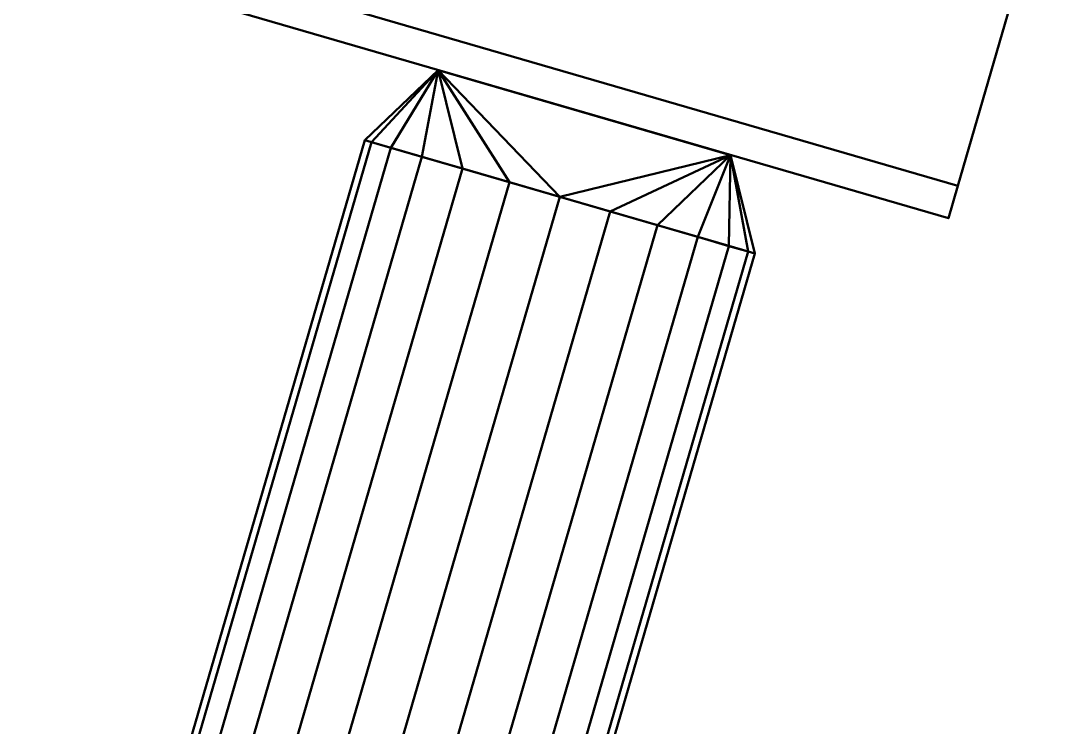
# Model space of a CAD drawing. Header units: inches. Extents: x -1654 to 1344, y -1538 to 36.
# Drawn here: x 1202.44 to 1233.38, y -1076.63 to -1055.76 of the extents above; entities that cross this region are included whole.
import ezdxf

# ---------------------------------------------------------------- set-up
doc = ezdxf.new("R2010")
doc.units = ezdxf.units.IN
doc.header["$MEASUREMENT"] = 0
doc.linetypes.add('Center', pattern=[1.25, 0.25, -0.1875, 0.625, -0.1875])
for name, color, linetype, lineweight in [('M-EQPT', 2, 'Continuous', 50), ('M-HVAC-DUCT', 1, 'Center', 30), ('M-HVAC-DUCT-SA', 1, 'Continuous', 50)]:
    doc.layers.add(name, color=color, linetype=linetype, lineweight=lineweight)

# ---------------------------------------------------------------- blocks, each defined once
blk = doc.blocks.new('Heat Pump - Horizontal - Water Source - Back Discharge - Heat Pump 2 Ton Horizontal-946186-_3D_')
at = {"layer": 'M-EQPT'}
mesh = blk.add_polyface(dxfattribs=at)
corners = [(-22.551, 11.199, -4.5), (-22.551, -11.199, -4.5), (-22.551, -11.199, 4.5), (-22.551, 11.199, 4.5)]
mesh.append_faces([[corners[k] for k in face] for face in [(3, 0, 1, 2)]])
mesh = blk.add_polyface(dxfattribs=at)
corners = [(-22.551, -11.199, 4.5), (-21.551, -11.199, 4.5), (-21.551, 11.199, 4.5), (-22.551, 11.199, 4.5)]
mesh.append_faces([[corners[k] for k in face] for face in [(2, 3, 0, 1)]])
mesh = blk.add_polyface(dxfattribs=at)
corners = [(-22.551, 11.199, -4.5), (-21.551, 11.199, -4.5), (-21.551, -11.199, -4.5), (-22.551, -11.199, -4.5)]
mesh.append_faces([[corners[k] for k in face] for face in [(2, 3, 0, 1)]])
mesh = blk.add_polyface(dxfattribs=at)
corners = [(-21.551, 11.199, -4.5), (-21.551, 11.199, 4.5), (-21.551, -11.199, 4.5), (-21.551, -11.199, -4.5)]
mesh.append_faces([[corners[k] for k in face] for face in [(0, 1, 2, 3)]])
mesh = blk.add_polyface(dxfattribs=at)
corners = [(21.551, 11.199, 8.65), (-21.551, 11.199, 8.65), (-21.551, -11.199, 8.65), (21.551, -11.199, 8.65)]
mesh.append_faces([[corners[k] for k in face] for face in [(0, 1, 2, 3)]])
mesh = blk.add_polyface(dxfattribs=at)
corners = [(21.551, 11.199, -8.65), (21.551, -11.199, -8.65), (-21.551, -11.199, -8.65), (-21.551, 11.199, -8.65)]
mesh.append_faces([[corners[k] for k in face] for face in [(0, 1, 2, 3)]])
mesh = blk.add_polyface(dxfattribs=at)
corners = [(-21.551, 11.199, 8.65), (-21.551, 11.199, -8.65), (-21.551, -11.199, -8.65), (-21.551, -11.199, 8.65)]
mesh.append_faces([[corners[k] for k in face] for face in [(2, 3, 0, 1)]])
mesh = blk.add_polyface(dxfattribs=at)
corners = [(-22.551, -11.199, -4.5), (-21.551, -11.199, -4.5), (-21.551, -11.199, 4.5), (-22.551, -11.199, 4.5)]
mesh.append_faces([[corners[k] for k in face] for face in [(2, 3, 0, 1)]])
mesh = blk.add_polyface(dxfattribs=at)
corners = [(-21.551, -11.199, 8.65), (-21.551, -11.199, -8.65), (21.551, -11.199, -8.65), (21.551, -11.199, 8.65)]
mesh.append_faces([[corners[k] for k in face] for face in [(2, 3, 0, 1)]])
blk = doc.blocks.new('Rectangular to Round Transition - Angle - 60 Degree-917082-_3D_')
at = {"layer": 'M-HVAC-DUCT', "color": 8, "linetype": 'Continuous', "lineweight": 50}
mesh = blk.add_polyface(dxfattribs=at)
corners = [(2.598, 6), (2.598, 5.796, -1.553), (2.598, 5.196, -3), (2.598, 4.243, -4.243), (2.598, 3, -5.196), (2.598, 1.553, -5.796), (2.598, 0, -6), (0, 4.5, -4.5), (0, 4.5, -4.5), (0, 4.5, -4.5), (0, 4.5, -4.5), (0, 4.5, -4.5), (0, 4.5, -4.5), (0, 4.5, -4.5), (0, 4.5, -4.5), (0, 4.5, -4.5), (0, 4.5, -4.5)]
mesh.append_faces([[corners[k] for k in face] for face in [(6, 8, 5), (9, 4, 5), (11, 3, 4), (3, 12, 2), (14, 1, 2), (15, 0, 1)]], dxfattribs={"color": 8})
mesh = blk.add_polyface(dxfattribs=at)
corners = [(0, 4.5, -4.5), (0, 4.5, 4.5), (2.598, 6)]
mesh.append_faces([[corners[k] for k in face] for face in [(0, 1, 2)]], dxfattribs={"color": 8})
mesh = blk.add_polyface(dxfattribs=at)
corners = [(2.598, 0, 6), (2.598, 1.553, 5.796), (2.598, 3, 5.196), (2.598, 4.243, 4.243), (2.598, 5.196, 3), (2.598, 5.796, 1.553), (2.598, 6), (0, 4.5, 4.5), (0, 4.5, 4.5), (0, 4.5, 4.5), (0, 4.5, 4.5), (0, 4.5, 4.5), (0, 4.5, 4.5), (0, 4.5, 4.5), (0, 4.5, 4.5), (0, 4.5, 4.5), (0, 4.5, 4.5)]
mesh.append_faces([[corners[k] for k in face] for face in [(6, 8, 5), (9, 4, 5), (11, 3, 4), (3, 12, 2), (14, 1, 2), (15, 0, 1)]], dxfattribs={"color": 8})
mesh = blk.add_polyface(dxfattribs=at)
corners = [(2.598, 0, 6), (2.598, -1.553, 5.796), (2.598, -3, 5.196), (2.598, -4.243, 4.243), (2.598, -5.196, 3), (2.598, -5.796, 1.553), (2.598, -6), (2.598, -5.796, -1.553), (2.598, -5.196, -3), (2.598, -4.243, -4.243), (2.598, -3, -5.196), (2.598, -1.553, -5.796), (2.598, 0, -6), (2.598, 1.553, -5.796), (2.598, 3, -5.196), (2.598, 4.243, -4.243), (2.598, 5.196, -3), (2.598, 5.796, -1.553), (2.598, 6), (2.598, 5.796, 1.553), (2.598, 5.196, 3), (2.598, 4.243, 4.243), (2.598, 3, 5.196), (2.598, 1.553, 5.796)]
mesh.append_faces([[corners[k] for k in face] for face in [(7, 4, 5, 6)]], dxfattribs={"vtx0": -1, "color": 8})
mesh.append_faces([[corners[k] for k in face] for face in [(16, 21, 15)]], dxfattribs={"vtx0": -1, "vtx1": -1, "color": 8})
mesh.append_faces([[corners[k] for k in face] for face in [(15, 21, 22, 14), (1, 10, 11)]], dxfattribs={"vtx0": -1, "vtx2": -1, "color": 8})
mesh.append_faces([[corners[k] for k in face] for face in [(22, 12, 13, 14)]], dxfattribs={"vtx0": -1, "vtx3": -1, "color": 8})
mesh.append_faces([[corners[k] for k in face] for face in [(19, 20, 17, 18)]], dxfattribs={"vtx1": -1, "color": 8})
mesh.append_faces([[corners[k] for k in face] for face in [(2, 3, 10, 1), (23, 0, 12, 22), (9, 10, 3), (7, 8, 4)]], dxfattribs={"vtx1": -1, "vtx2": -1, "color": 8})
mesh.append_faces([[corners[k] for k in face] for face in [(0, 1, 11, 12), (3, 4, 8, 9), (20, 21, 16, 17)]], dxfattribs={"vtx1": -1, "vtx3": -1, "color": 8})
mesh = blk.add_polyface(dxfattribs=at)
corners = [(0, -4.5, 4.5), (0, 4.5, 4.5), (0, 4.5, -4.5), (0, -4.5, -4.5)]
mesh.append_faces([[corners[k] for k in face] for face in [(0, 1, 2, 3)]], dxfattribs={"color": 8})
mesh = blk.add_polyface(dxfattribs=at)
corners = [(0, -4.5, -4.5), (0, 4.5, -4.5), (2.598, 0, -6)]
mesh.append_faces([[corners[k] for k in face] for face in [(0, 1, 2)]], dxfattribs={"color": 8})
mesh = blk.add_polyface(dxfattribs=at)
corners = [(0, 4.5, 4.5), (0, -4.5, 4.5), (2.598, 0, 6)]
mesh.append_faces([[corners[k] for k in face] for face in [(0, 1, 2)]], dxfattribs={"color": 8})
mesh = blk.add_polyface(dxfattribs=at)
corners = [(2.598, -6), (2.598, -5.796, 1.553), (2.598, -5.196, 3), (2.598, -4.243, 4.243), (2.598, -3, 5.196), (2.598, -1.553, 5.796), (2.598, 0, 6), (0, -4.5, 4.5), (0, -4.5, 4.5), (0, -4.5, 4.5), (0, -4.5, 4.5), (0, -4.5, 4.5), (0, -4.5, 4.5), (0, -4.5, 4.5), (0, -4.5, 4.5), (0, -4.5, 4.5), (0, -4.5, 4.5)]
mesh.append_faces([[corners[k] for k in face] for face in [(6, 8, 5), (9, 4, 5), (11, 3, 4), (3, 12, 2), (14, 1, 2), (15, 0, 1)]], dxfattribs={"color": 8})
mesh = blk.add_polyface(dxfattribs=at)
corners = [(2.598, 0, -6), (2.598, -1.553, -5.796), (2.598, -3, -5.196), (2.598, -4.243, -4.243), (2.598, -5.196, -3), (2.598, -5.796, -1.553), (2.598, -6), (0, -4.5, -4.5), (0, -4.5, -4.5), (0, -4.5, -4.5), (0, -4.5, -4.5), (0, -4.5, -4.5), (0, -4.5, -4.5), (0, -4.5, -4.5), (0, -4.5, -4.5), (0, -4.5, -4.5), (0, -4.5, -4.5)]
mesh.append_faces([[corners[k] for k in face] for face in [(6, 8, 5), (9, 4, 5), (11, 3, 4), (3, 12, 2), (14, 1, 2), (15, 0, 1)]], dxfattribs={"color": 8})
mesh = blk.add_polyface(dxfattribs=at)
corners = [(0, -4.5, 4.5), (0, -4.5, -4.5), (2.598, -6)]
mesh.append_faces([[corners[k] for k in face] for face in [(0, 1, 2)]], dxfattribs={"color": 8})

msp = doc.modelspace()

# ---------------------------------------------------------------- linework, layer by layer
at = {"layer": 'M-HVAC-DUCT', "color": 5}
msp.add_line((1218.365, -1060.962, 1332), (1208.203, -1095.917, 1332), dxfattribs=at)
msp.add_line((1218.365, -1060.962, 1332), (1208.203, -1095.917, 1332), dxfattribs=at)

# ---------------------------------------------------------------- block references
at = {"layer": 'M-EQPT', "rotation": 73.79013128408351}
msp.add_blockref('Heat Pump - Horizontal - Water Source - Back Discharge - Heat Pump 2 Ton Horizontal-946186-_3D_', (1225.386, -1036.813, 1332.002), dxfattribs=at)
at = {"layer": 'M-HVAC-DUCT-SA', "color": 8, "rotation": 253.7901312840834}
msp.add_blockref('Rectangular to Round Transition - Angle - 60 Degree-917082-_3D_', (1219.091, -1058.467, 1332), dxfattribs=at)

# ---------------------------------------------------------------- meshes
at = {"layer": 'M-HVAC-DUCT-SA', "color": 8}
mesh = msp.add_polyface(dxfattribs=at)
corners = [(1218.365, -1060.962, 1338), (1216.874, -1060.529, 1337.796), (1215.485, -1060.125, 1337.196), (1214.291, -1059.778, 1336.243), (1213.376, -1059.512, 1335), (1212.8, -1059.344, 1333.553), (1212.604, -1059.287, 1332), (1202.442, -1094.242, 1332), (1202.638, -1094.299, 1333.553), (1203.214, -1094.466, 1335), (1204.129, -1094.732, 1336.243), (1205.323, -1095.079, 1337.196), (1206.712, -1095.483, 1337.796), (1208.203, -1095.917, 1338)]
mesh.append_faces([[corners[k] for k in face] for face in [(8, 9, 4, 5), (3, 4, 9, 10), (11, 12, 1, 2), (2, 3, 10, 11)]], dxfattribs={"vtx1": -1, "vtx3": -1, "color": 8})
mesh.append_faces([[corners[k] for k in face] for face in [(6, 7, 8, 5)]], dxfattribs={"vtx2": -1, "color": 8})
mesh.append_faces([[corners[k] for k in face] for face in [(12, 13, 0, 1)]], dxfattribs={"vtx3": -1, "color": 8})
mesh = msp.add_polyface(dxfattribs=at)
corners = [(1212.604, -1059.287, 1332), (1212.8, -1059.344, 1330.447), (1213.376, -1059.512, 1329), (1214.291, -1059.778, 1327.757), (1215.485, -1060.125, 1326.804), (1216.874, -1060.529, 1326.204), (1218.365, -1060.962, 1326), (1208.203, -1095.917, 1326), (1206.712, -1095.483, 1326.204), (1205.323, -1095.079, 1326.804), (1204.129, -1094.732, 1327.757), (1203.214, -1094.466, 1329), (1202.638, -1094.299, 1330.447), (1202.442, -1094.242, 1332)]
mesh.append_faces([[corners[k] for k in face] for face in [(7, 8, 5, 6)]], dxfattribs={"vtx1": -1, "color": 8})
mesh.append_faces([[corners[k] for k in face] for face in [(8, 9, 4, 5), (3, 4, 9, 10), (11, 12, 1, 2), (2, 3, 10, 11)]], dxfattribs={"vtx1": -1, "vtx3": -1, "color": 8})
mesh.append_faces([[corners[k] for k in face] for face in [(12, 13, 0, 1)]], dxfattribs={"vtx3": -1, "color": 8})
mesh = msp.add_polyface(dxfattribs=at)
corners = [(1212.604, -1059.287, 1332), (1212.8, -1059.344, 1333.553), (1213.376, -1059.512, 1335), (1214.291, -1059.778, 1336.243), (1215.485, -1060.125, 1337.196), (1216.874, -1060.529, 1337.796), (1218.365, -1060.962, 1338), (1219.856, -1061.396, 1337.796), (1221.246, -1061.8, 1337.196), (1222.439, -1062.146, 1336.243), (1223.355, -1062.413, 1335), (1223.93, -1062.58, 1333.553), (1224.127, -1062.637, 1332), (1223.93, -1062.58, 1330.447), (1223.355, -1062.413, 1329), (1222.439, -1062.146, 1327.757), (1221.246, -1061.8, 1326.804), (1219.856, -1061.396, 1326.204), (1218.365, -1060.962, 1326), (1216.874, -1060.529, 1326.204), (1215.485, -1060.125, 1326.804), (1214.291, -1059.778, 1327.757), (1213.376, -1059.512, 1329), (1212.8, -1059.344, 1330.447)]
mesh.append_faces([[corners[k] for k in face] for face in [(13, 7, 11, 12), (19, 1, 17, 18)]], dxfattribs={"vtx0": -1, "vtx1": -1, "color": 8})
mesh.append_faces([[corners[k] for k in face] for face in [(1, 13, 17)]], dxfattribs={"vtx0": -1, "vtx1": -1, "vtx2": -1, "color": 8})
mesh.append_faces([[corners[k] for k in face] for face in [(5, 7, 13, 1)]], dxfattribs={"vtx0": -1, "vtx1": -1, "vtx2": -1, "vtx3": -1, "color": 8})
mesh.append_faces([[corners[k] for k in face] for face in [(2, 3, 1), (10, 11, 9), (20, 21, 19), (16, 17, 15)]], dxfattribs={"vtx1": -1, "color": 8})
mesh.append_faces([[corners[k] for k in face] for face in [(5, 6, 7)]], dxfattribs={"vtx2": -1, "color": 8})
mesh.append_faces([[corners[k] for k in face] for face in [(3, 4, 5, 1), (7, 8, 9, 11), (23, 0, 1, 19), (21, 22, 23, 19), (13, 14, 15, 17)]], dxfattribs={"vtx2": -1, "vtx3": -1, "color": 8})
mesh = msp.add_polyface(dxfattribs=at)
corners = [(1224.127, -1062.637, 1332), (1223.93, -1062.58, 1333.553), (1223.355, -1062.413, 1335), (1222.439, -1062.146, 1336.243), (1221.246, -1061.8, 1337.196), (1219.856, -1061.396, 1337.796), (1218.365, -1060.962, 1338), (1208.203, -1095.917, 1338), (1209.695, -1096.35, 1337.796), (1211.084, -1096.754, 1337.196), (1212.277, -1097.101, 1336.243), (1213.193, -1097.367, 1335), (1213.769, -1097.535, 1333.553), (1213.965, -1097.592, 1332)]
mesh.append_faces([[corners[k] for k in face] for face in [(7, 8, 5, 6)]], dxfattribs={"vtx1": -1, "color": 8})
mesh.append_faces([[corners[k] for k in face] for face in [(8, 9, 4, 5), (3, 4, 9, 10), (11, 12, 1, 2), (2, 3, 10, 11)]], dxfattribs={"vtx1": -1, "vtx3": -1, "color": 8})
mesh.append_faces([[corners[k] for k in face] for face in [(12, 13, 0, 1)]], dxfattribs={"vtx3": -1, "color": 8})
mesh = msp.add_polyface(dxfattribs=at)
corners = [(1218.365, -1060.962, 1326), (1219.856, -1061.396, 1326.204), (1221.246, -1061.8, 1326.804), (1222.439, -1062.146, 1327.757), (1223.355, -1062.413, 1329), (1223.93, -1062.58, 1330.447), (1224.127, -1062.637, 1332), (1213.965, -1097.592, 1332), (1213.769, -1097.535, 1330.447), (1213.193, -1097.367, 1329), (1212.277, -1097.101, 1327.757), (1211.084, -1096.754, 1326.804), (1209.695, -1096.35, 1326.204), (1208.203, -1095.917, 1326)]
mesh.append_faces([[corners[k] for k in face] for face in [(7, 8, 5, 6)]], dxfattribs={"vtx1": -1, "color": 8})
mesh.append_faces([[corners[k] for k in face] for face in [(8, 9, 4, 5), (3, 4, 9, 10), (11, 12, 1, 2), (2, 3, 10, 11)]], dxfattribs={"vtx1": -1, "vtx3": -1, "color": 8})
mesh.append_faces([[corners[k] for k in face] for face in [(12, 13, 0, 1)]], dxfattribs={"vtx3": -1, "color": 8})

doc.saveas('drawing.dxf')
